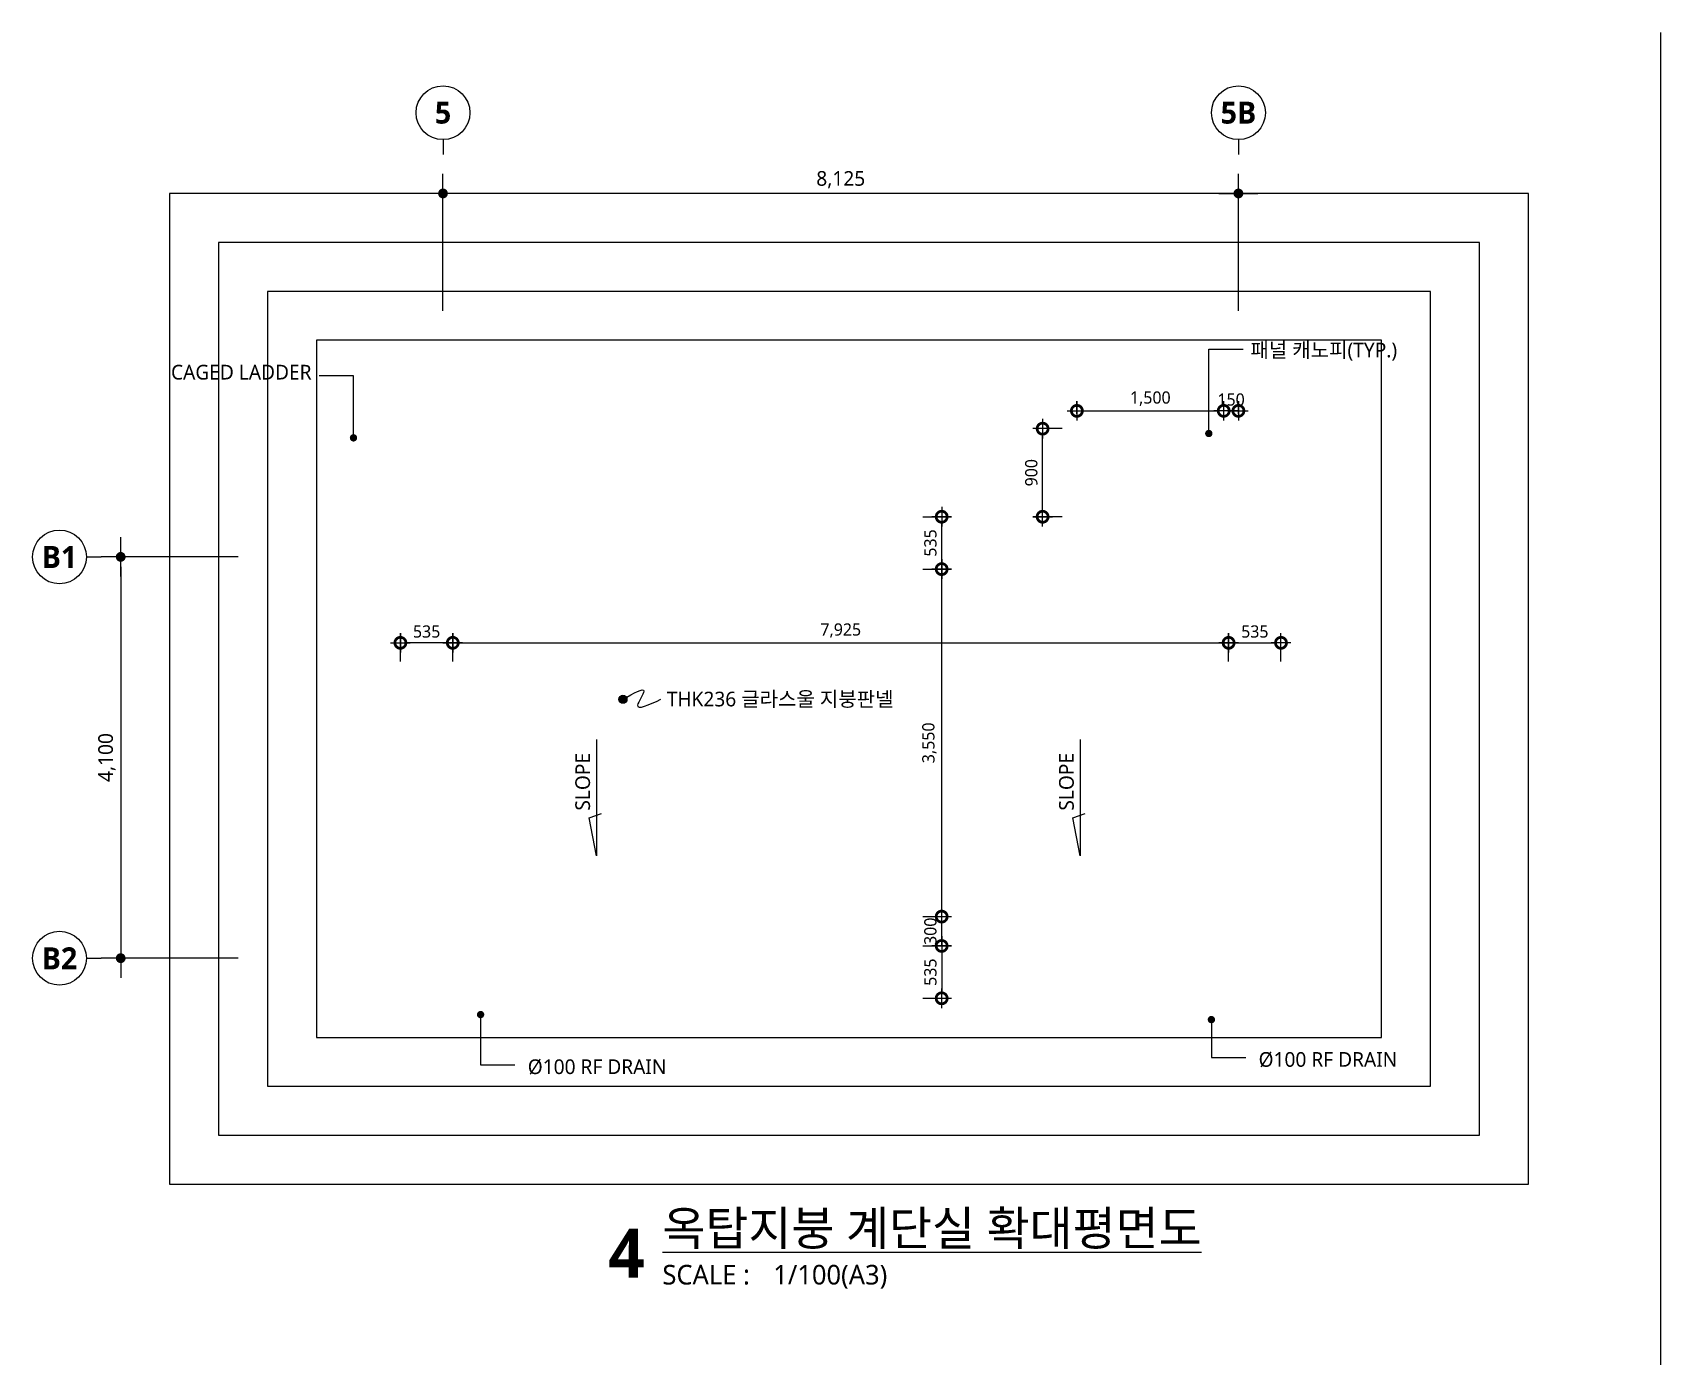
# Model space of a CAD drawing. Header units: millimetres. Extents: x 2325 to 124624, y 1250 to 28650.
# Drawn here: x 2872 to 19500, y 15124 to 28650 of the extents above; entities that cross this region are included whole.
import ezdxf
from ezdxf.enums import TextEntityAlignment as Align

# ---------------------------------------------------------------- set-up
doc = ezdxf.new("R2010")
doc.units = ezdxf.units.MM
doc.header["$LTSCALE"] = 200
doc.header["$PDMODE"] = 3
doc.layers.get('Defpoints').update_dxf_attribs({"color": 137})
doc.layers.add('02Waste', color=171, linetype='Continuous', plot=False)
for name, color, linetype in [('DIM', 7, 'Continuous'), ('DIM-INT', 7, 'Continuous'), ('SYM', 6, 'Continuous'), ('SYM-BUB', 3, 'Continuous'), ('SYM-LEAD', 6, 'Continuous'), ('TEXT', 3, 'Continuous')]:
    doc.layers.add(name, color=color, linetype=linetype)
doc.styles.add('맑은고딕', font='malgun.ttf')
doc.styles.add('맑은고딕B', font='malgunbd.ttf')
doc.styles.add('스타일1', font='malgun.ttf')
doc.dimstyles.new('CJA-S-50', dxfattribs={"dimscale": 50, "dimtxt": 2.5, "dimasz": 1, "dimexe": 2, "dimexo": 3, "dimgap": 1, "dimtad": 1, "dimdec": 0, "dimzin": 1, "dimdsep": 46, "dimlunit": 6, "dimtxsty": '스타일1', "dimblk": 'GAUN-DOT', "dimcen": -2, "dimdle": 2, "dimclrd": 256, "dimclre": 256, "dimclrt": 3, "dimadec": 0, "dimazin": 0, "dimtfac": 1, "dimtdec": 0, "dimtix": 1, "dimtmove": 2, "dimatfit": 3, "dimldrblk": 'DOTSMALL', "dimfxl": 1, "dimtolj": 1, "dimtzin": 1, "dimarcsym": 0})
doc.dimstyles.new('DIM-QD 1', dxfattribs={"dimscale": 100, "dimtxt": 3, "dimasz": 1.5, "dimexe": 1, "dimexo": 0, "dimgap": 1, "dimtad": 1, "dimdec": 3, "dimdsep": 46, "dimlunit": 6, "dimtxsty": '스타일1', "dimblk1": 'ARCHTICK', "dimblk2": 'DOT', "dimsah": 1, "dimcen": 0, "dimclrd": 256, "dimclre": 256, "dimclrt": 3, "dimazin": 2, "dimtfac": 1, "dimtdec": 3, "dimtix": 1, "dimtmove": 2, "dimatfit": 3, "dimldrblk": 'DOT', "dimfxl": 1, "dimtolj": 1, "dimtzin": 0, "dimarcsym": 0})
doc.dimstyles.new('GAUN-100', dxfattribs={"dimscale": 100, "dimtxt": 1.5, "dimasz": 1, "dimexe": 2, "dimexo": 3, "dimgap": 0.5, "dimtad": 1, "dimdec": 0, "dimzin": 1, "dimdsep": 46, "dimlunit": 6, "dimtxsty": '맑은고딕', "dimblk": 'CJDOT', "dimcen": 0.09, "dimdle": 1, "dimclrd": 256, "dimclre": 256, "dimclrt": 3, "dimadec": 0, "dimazin": 0, "dimtfac": 1, "dimtdec": 0, "dimtix": 1, "dimtmove": 2, "dimatfit": 3, "dimldrblk": 'CJDOT', "dimfxl": 1, "dimtolj": 1, "dimtzin": 1, "dimarcsym": 0})

# ---------------------------------------------------------------- blocks, each defined once
blk = doc.blocks.new('dwgtitle')
at = {"layer": 'SYM', "color": 3, "style": '스타일1'}
blk.add_text('SCALE :', height=4, dxfattribs=at).set_placement((12.25, -1.4))
for tag, p, height in [('%%UTITLE', (12.25, 6.59), 7), ('1/100', (34.89, -1.4), 4)]:
    blk.add_attdef(tag, p, '', height=height, dxfattribs=at)
at = {"layer": 'SYM', "color": 6, "style": '맑은고딕B'}
blk.add_attdef('A', text='', height=10, dxfattribs=at).set_placement((4.89, 5), align=Align.MIDDLE)
blk = doc.blocks.new('CJDOT')
blk.add_line((-2, 0), (2, 0))
at = {"const_width": 0.5}
blk.add_lwpolyline([(-0.25, 0, 1), (0.25, 0, 1)], format="xyb", close=True, dxfattribs=at)
blk = doc.blocks.new('*D114')
at = {"layer": 'Defpoints', "color": 0, "transparency": 16777216}
for p in [(7064, 27006), (7064, 25506), (15189, 25506)]:
    blk.add_point(p, dxfattribs=at)
at = {"layer": 'DIM', "lineweight": -2, "transparency": 16777216}
for p, q in [((7064, 25806), (7064, 27206)), ((15189, 25806), (15189, 27206)), ((15089, 27006), (7164, 27006))]:
    blk.add_line(p, q, dxfattribs=at)
at = {"layer": 'DIM', "lineweight": -2, "transparency": 16777216, "xscale": 100, "yscale": 100, "zscale": 100, "rotation": 180}
blk.add_blockref('CJDOT', (7064, 27006), dxfattribs=at)
at = {"layer": 'DIM', "lineweight": -2, "transparency": 16777216, "xscale": 100, "yscale": 100, "zscale": 100}
blk.add_blockref('CJDOT', (15189, 27006), dxfattribs=at)
at = {"layer": 'DIM', "color": 3, "transparency": 16777216, "insert": (11127, 27146), "char_height": 150, "attachment_point": 5, "style": '맑은고딕'}
blk.add_mtext('\\A1;8,125', dxfattribs=at)
blk = doc.blocks.new('_ARCHTICK')
at = {"color": 0, "linetype": 'ByBlock', "const_width": 0.15}
blk.add_lwpolyline([(-0.5, -0.5), (0.5, 0.5)], dxfattribs=at)
blk = doc.blocks.new('_DOT')
at = {"color": 0, "linetype": 'ByBlock'}
blk.add_line((-0.5, 0), (-1, 0), dxfattribs=at)
at = {"color": 0, "linetype": 'ByBlock', "const_width": 0.5}
blk.add_lwpolyline([(-0.25, 0, 1), (0.25, 0, 1)], format="xyb", close=True, dxfattribs=at)
blk = doc.blocks.new('GAUN-DOT')
at = {"linetype": 'ByBlock'}
for p, q in [((2, 0), (-2, 0)), ((0, -2), (0, 2))]:
    blk.add_line(p, q, dxfattribs=at)
at = {"const_width": 2.25}
blk.add_lwpolyline([(0, 0.28125, 1), (0, -0.28125, 1)], format="xyb", close=True, dxfattribs=at)
blk = doc.blocks.new('*D115')
at = {"layer": 'Defpoints', "color": 0, "transparency": 16777216}
for p in [(13189, 24603), (13539, 24603), (13539, 23703)]:
    blk.add_point(p, dxfattribs=at)
at = {"layer": 'DIM-INT', "lineweight": -2, "transparency": 16777216}
for p, q in [((13389, 24603), (13089, 24603)), ((13189, 23753), (13189, 24553)), ((13389, 23703), (13089, 23703))]:
    blk.add_line(p, q, dxfattribs=at)
at = {"layer": 'DIM-INT', "lineweight": -2, "transparency": 16777216, "xscale": 50, "yscale": 50, "zscale": 50}
for p, rotation in [((13189, 24603), 90), ((13189, 23703), 270)]:
    blk.add_blockref('GAUN-DOT', p, dxfattribs=dict(at, rotation=rotation))
at = {"layer": 'DIM-INT', "color": 3, "transparency": 16777216, "insert": (13074, 24153), "char_height": 125, "attachment_point": 5, "rotation": 90, "style": '스타일1'}
blk.add_mtext('\\A1;900', dxfattribs=at)
blk = doc.blocks.new('_DotSmall')
at = {"color": 0, "linetype": 'ByBlock', "const_width": 0.5}
blk.add_lwpolyline([(-0.0625, 0, 1), (0.0625, 0, 1)], format="xyb", close=True, dxfattribs=at)
blk = doc.blocks.new('*D116')
at = {"layer": 'Defpoints', "color": 0, "transparency": 16777216}
for p in [(15039, 24785), (13539, 24603), (15039, 24603)]:
    blk.add_point(p, dxfattribs=at)
at = {"layer": 'DIM-INT', "lineweight": -2, "transparency": 16777216}
for p, q in [((13539, 24753), (13539, 24885)), ((13589, 24785), (14989, 24785)), ((15039, 24753), (15039, 24885))]:
    blk.add_line(p, q, dxfattribs=at)
at = {"layer": 'DIM-INT', "lineweight": -2, "transparency": 16777216, "xscale": 50, "yscale": 50, "zscale": 50, "rotation": 180}
blk.add_blockref('GAUN-DOT', (13539, 24785), dxfattribs=at)
at = {"layer": 'DIM-INT', "lineweight": -2, "transparency": 16777216, "xscale": 50, "yscale": 50, "zscale": 50}
blk.add_blockref('GAUN-DOT', (15039, 24785), dxfattribs=at)
at = {"layer": 'DIM-INT', "color": 3, "transparency": 16777216, "insert": (14289, 24910), "char_height": 125, "attachment_point": 5, "style": '스타일1'}
blk.add_mtext('\\A1;1,500', dxfattribs=at)
blk = doc.blocks.new('*D117')
at = {"layer": 'Defpoints', "color": 0, "transparency": 16777216}
for p in [(15039, 24785), (15039, 24603), (15189, 24603)]:
    blk.add_point(p, dxfattribs=at)
at = {"layer": 'DIM-INT', "lineweight": -2, "transparency": 16777216}
for p, q in [((14989, 24785), (14939, 24785)), ((15039, 24753), (15039, 24885)), ((15189, 24785), (15039, 24785)), ((15189, 24753), (15189, 24885)), ((15239, 24785), (15289, 24785))]:
    blk.add_line(p, q, dxfattribs=at)
at = {"layer": 'DIM-INT', "lineweight": -2, "transparency": 16777216, "xscale": 50, "yscale": 50, "zscale": 50}
blk.add_blockref('GAUN-DOT', (15039, 24785), dxfattribs=at)
at = {"layer": 'DIM-INT', "lineweight": -2, "transparency": 16777216, "xscale": 50, "yscale": 50, "zscale": 50, "rotation": 180}
blk.add_blockref('GAUN-DOT', (15189, 24785), dxfattribs=at)
at = {"layer": 'DIM-INT', "color": 3, "transparency": 16777216, "insert": (15114, 24900), "char_height": 125, "attachment_point": 5, "style": '스타일1'}
blk.add_mtext('\\A1;150', dxfattribs=at)
blk = doc.blocks.new('NEW_BUB')
at = {"layer": 'SYM-BUB', "color": 6}
blk.add_line((0, 3), (0, 0), dxfattribs=at)
blk.add_circle((0, 8.5), 5.5, dxfattribs=at)
at = {"layer": 'SYM-BUB', "color": 3, "style": '맑은고딕B'}
blk.add_attdef('X', text='', height=4.5, dxfattribs=at).set_placement((0, 8.5), align=Align.MIDDLE)
blk = doc.blocks.new('*D109')
at = {"layer": 'Defpoints', "color": 0, "transparency": 16777216}
for p in [(5272, 23293), (3772, 19193), (5272, 19193)]:
    blk.add_point(p, dxfattribs=at)
at = {"layer": 'DIM', "lineweight": -2, "transparency": 16777216}
for p, q in [((4972, 23293), (3572, 23293)), ((3772, 23193), (3772, 19293)), ((4972, 19193), (3572, 19193))]:
    blk.add_line(p, q, dxfattribs=at)
at = {"layer": 'DIM', "lineweight": -2, "transparency": 16777216, "xscale": 100, "yscale": 100, "zscale": 100}
for p, rotation in [((3772, 23293), 90), ((3772, 19193), 270)]:
    blk.add_blockref('CJDOT', p, dxfattribs=dict(at, rotation=rotation))
at = {"layer": 'DIM', "color": 3, "transparency": 16777216, "insert": (3631, 21243), "char_height": 150, "attachment_point": 5, "rotation": 90, "style": '맑은고딕'}
blk.add_mtext('\\A1;4,100', dxfattribs=at)
blk = doc.blocks.new('*D110')
at = {"layer": 'Defpoints', "color": 0, "transparency": 16777216}
for p in [(11816, 23168), (12158, 23168), (11816, 19618)]:
    blk.add_point(p, dxfattribs=at)
at = {"layer": 'DIM-INT', "lineweight": -2, "transparency": 16777216}
for p, q in [((11966, 23168), (12258, 23168)), ((12158, 19668), (12158, 23118)), ((11966, 19618), (12258, 19618))]:
    blk.add_line(p, q, dxfattribs=at)
at = {"layer": 'DIM-INT', "lineweight": -2, "transparency": 16777216, "xscale": 50, "yscale": 50, "zscale": 50}
for p, rotation in [((12158, 23168), 90), ((12158, 19618), 270)]:
    blk.add_blockref('GAUN-DOT', p, dxfattribs=dict(at, rotation=rotation))
at = {"layer": 'DIM-INT', "color": 3, "transparency": 16777216, "insert": (12033, 21393), "char_height": 125, "attachment_point": 5, "rotation": 90, "style": '스타일1'}
blk.add_mtext('\\A1;3,550', dxfattribs=at)
blk = doc.blocks.new('*D111')
at = {"layer": 'Defpoints', "color": 0, "transparency": 16777216}
for p in [(11816, 23703), (12158, 23703), (11816, 23168)]:
    blk.add_point(p, dxfattribs=at)
at = {"layer": 'DIM-INT', "lineweight": -2, "transparency": 16777216}
for p, q in [((11966, 23703), (12258, 23703)), ((12158, 23218), (12158, 23653)), ((11966, 23168), (12258, 23168))]:
    blk.add_line(p, q, dxfattribs=at)
at = {"layer": 'DIM-INT', "lineweight": -2, "transparency": 16777216, "xscale": 50, "yscale": 50, "zscale": 50}
for p, rotation in [((12158, 23703), 90), ((12158, 23168), 270)]:
    blk.add_blockref('GAUN-DOT', p, dxfattribs=dict(at, rotation=rotation))
at = {"layer": 'DIM-INT', "color": 3, "transparency": 16777216, "insert": (12043, 23435), "char_height": 125, "attachment_point": 5, "rotation": 90, "style": '스타일1'}
blk.add_mtext('\\A1;535', dxfattribs=at)
blk = doc.blocks.new('*D112')
at = {"layer": 'Defpoints', "color": 0, "transparency": 16777216}
for p in [(6629, 22415), (6629, 22074), (7164, 22074)]:
    blk.add_point(p, dxfattribs=at)
at = {"layer": 'DIM-INT', "lineweight": -2, "transparency": 16777216}
for p, q in [((6629, 22224), (6629, 22515)), ((7164, 22224), (7164, 22515)), ((7114, 22415), (6679, 22415))]:
    blk.add_line(p, q, dxfattribs=at)
at = {"layer": 'DIM-INT', "lineweight": -2, "transparency": 16777216, "xscale": 50, "yscale": 50, "zscale": 50, "rotation": 180}
blk.add_blockref('GAUN-DOT', (6629, 22415), dxfattribs=at)
at = {"layer": 'DIM-INT', "lineweight": -2, "transparency": 16777216, "xscale": 50, "yscale": 50, "zscale": 50}
blk.add_blockref('GAUN-DOT', (7164, 22415), dxfattribs=at)
at = {"layer": 'DIM-INT', "color": 3, "transparency": 16777216, "insert": (6897, 22530), "char_height": 125, "attachment_point": 5, "style": '스타일1'}
blk.add_mtext('\\A1;535', dxfattribs=at)
blk = doc.blocks.new('*D113')
at = {"layer": 'Defpoints', "color": 0, "transparency": 16777216}
for p in [(11816, 19318), (11816, 18783), (12158, 18783)]:
    blk.add_point(p, dxfattribs=at)
at = {"layer": 'DIM-INT', "lineweight": -2, "transparency": 16777216}
for p, q in [((11966, 19318), (12258, 19318)), ((12158, 19268), (12158, 18833)), ((11966, 18783), (12258, 18783))]:
    blk.add_line(p, q, dxfattribs=at)
at = {"layer": 'DIM-INT', "lineweight": -2, "transparency": 16777216, "xscale": 50, "yscale": 50, "zscale": 50}
for p, rotation in [((12158, 19318), 90), ((12158, 18783), 270)]:
    blk.add_blockref('GAUN-DOT', p, dxfattribs=dict(at, rotation=rotation))
at = {"layer": 'DIM-INT', "color": 3, "transparency": 16777216, "insert": (12043, 19050), "char_height": 125, "attachment_point": 5, "rotation": 90, "style": '스타일1'}
blk.add_mtext('\\A1;535', dxfattribs=at)
blk = doc.blocks.new('*D107')
at = {"layer": 'Defpoints', "color": 0, "transparency": 16777216}
for p in [(15624, 22415), (15089, 22074), (15624, 22074)]:
    blk.add_point(p, dxfattribs=at)
at = {"layer": 'DIM-INT', "lineweight": -2, "transparency": 16777216}
for p, q in [((15089, 22224), (15089, 22515)), ((15624, 22224), (15624, 22515)), ((15139, 22415), (15574, 22415))]:
    blk.add_line(p, q, dxfattribs=at)
at = {"layer": 'DIM-INT', "lineweight": -2, "transparency": 16777216, "xscale": 50, "yscale": 50, "zscale": 50, "rotation": 180}
blk.add_blockref('GAUN-DOT', (15089, 22415), dxfattribs=at)
at = {"layer": 'DIM-INT', "lineweight": -2, "transparency": 16777216, "xscale": 50, "yscale": 50, "zscale": 50}
blk.add_blockref('GAUN-DOT', (15624, 22415), dxfattribs=at)
at = {"layer": 'DIM-INT', "color": 3, "transparency": 16777216, "insert": (15357, 22530), "char_height": 125, "attachment_point": 5, "style": '스타일1'}
blk.add_mtext('\\A1;535', dxfattribs=at)
blk = doc.blocks.new('*D108')
at = {"layer": 'Defpoints', "color": 0, "transparency": 16777216}
for p in [(15089, 22415), (7164, 22074), (15089, 22074)]:
    blk.add_point(p, dxfattribs=at)
at = {"layer": 'DIM-INT', "lineweight": -2, "transparency": 16777216}
for p, q in [((7164, 22224), (7164, 22515)), ((15089, 22224), (15089, 22515)), ((7214, 22415), (15039, 22415))]:
    blk.add_line(p, q, dxfattribs=at)
at = {"layer": 'DIM-INT', "lineweight": -2, "transparency": 16777216, "xscale": 50, "yscale": 50, "zscale": 50, "rotation": 180}
blk.add_blockref('GAUN-DOT', (7164, 22415), dxfattribs=at)
at = {"layer": 'DIM-INT', "lineweight": -2, "transparency": 16777216, "xscale": 50, "yscale": 50, "zscale": 50}
blk.add_blockref('GAUN-DOT', (15089, 22415), dxfattribs=at)
at = {"layer": 'DIM-INT', "color": 3, "transparency": 16777216, "insert": (11127, 22540), "char_height": 125, "attachment_point": 5, "style": '스타일1'}
blk.add_mtext('\\A1;7,925', dxfattribs=at)
blk = doc.blocks.new('SLOPE1')
at = {"layer": 'SYM', "color": 6}
blk.add_lwpolyline([(2.53, 0), (-21.25, 0), (-13.49, 1.5), (-12.55, -1)], dxfattribs=at)
at = {"layer": 'SYM', "color": 3, "style": '스타일1'}
blk.add_attdef('SLOPE:1/100', (-11.99, 1.33), '', height=3, dxfattribs=at)
blk = doc.blocks.new('지시선')
at = {"layer": 'SYM-LEAD'}
h = blk.add_hatch(color=6, dxfattribs=at)
edge = h.paths.add_edge_path()
edge.add_arc((0, 0), 24.6, 0, 360)
at = {"layer": 'SYM-LEAD', "color": 6}
blk.add_circle((0, 0), 24.6, dxfattribs=at)
blk.add_spline([(0, 0), (127.5, 49.3), (89.8, -35.9), (231.6, 0)], degree=3, dxfattribs=at)
blk = doc.blocks.new('*D121')
at = {"layer": 'Defpoints', "color": 0, "transparency": 16777216}
for p in [(11816, 19618), (12158, 19618), (11816, 19318)]:
    blk.add_point(p, dxfattribs=at)
at = {"layer": 'DIM-INT', "lineweight": -2, "transparency": 16777216}
for p, q in [((12158, 19668), (12158, 19718)), ((11966, 19618), (12258, 19618)), ((12158, 19318), (12158, 19618)), ((11966, 19318), (12258, 19318)), ((12158, 19268), (12158, 19218))]:
    blk.add_line(p, q, dxfattribs=at)
at = {"layer": 'DIM-INT', "lineweight": -2, "transparency": 16777216, "xscale": 50, "yscale": 50, "zscale": 50}
for p, rotation in [((12158, 19618), 270), ((12158, 19318), 90)]:
    blk.add_blockref('GAUN-DOT', p, dxfattribs=dict(at, rotation=rotation))
at = {"layer": 'DIM-INT', "color": 3, "transparency": 16777216, "insert": (12043, 19468), "char_height": 125, "attachment_point": 5, "rotation": 90, "style": '스타일1'}
blk.add_mtext('\\A1;300', dxfattribs=at)

msp = doc.modelspace()

# ---------------------------------------------------------------- linework, layer by layer
at = {"layer": '02Waste'}
msp.add_line((19500, 28650), (19500, 1250), dxfattribs=at)
for points in [[(4271.5, 16884.1), (18151.7, 16884.1), (18151.7, 27005.7), (4271.5, 27005.7)], [(4771.5, 17384.1), (17651.7, 17384.1), (17651.7, 26505.7), (4771.5, 26505.7)], [(5271.5, 17884.1), (17151.7, 17884.1), (17151.7, 26005.7), (5271.5, 26005.7)], [(5771.5, 18384.1), (16651.7, 18384.1), (16651.7, 25505.7), (5771.5, 25505.7)]]:
    msp.add_lwpolyline(points, close=True, dxfattribs=at)

# ---------------------------------------------------------------- block references
at = {"layer": 'SYM', "xscale": 50.00000000004174, "yscale": 50.00000000004174, "zscale": 50.00000000004174, "rotation": 90}
for p in [(8632.2, 21300.2), (13573.6, 21300.2)]:
    msp.add_blockref('SLOPE1', p, dxfattribs=at).add_auto_attribs({'SLOPE:1/100': 'SLOPE'})
at = {"layer": 'SYM', "xscale": 50.00000000004174, "yscale": 50.00000000004174, "zscale": 50.00000000004174}
msp.add_blockref('dwgtitle', (8693.1, 15929.3), dxfattribs=at).add_auto_attribs({'%%UTITLE': '%%u옥탑지붕 계단실 확대평면도', '1/100': '1/100(A3)', 'A': '4'})
at = {"layer": 'SYM-BUB', "xscale": 50.00000000004174, "yscale": 50.00000000004174, "zscale": 50.00000000004174}
for p, values in [((7064.2, 27405.7), {'X': '5'}), ((15189.2, 27405.7), {'X': '5B'})]:
    msp.add_blockref('NEW_BUB', p, dxfattribs=at).add_auto_attribs(values)
at = {"layer": 'SYM-BUB'}
ref = msp.add_blockref('NEW_BUB', (3571.5, 23292.5), dxfattribs=dict(at, xscale=50.00000000004174, yscale=50.00000000004174, zscale=50.00000000004174, rotation=90))
ref.add_attrib('X', 'B1', dxfattribs={"color": 3, "height": 225, "style": '맑은고딕B'}).set_placement((3146.5, 23292.5), align=Align.MIDDLE)
ref = msp.add_blockref('NEW_BUB', (3571.5, 19192.5), dxfattribs=dict(at, xscale=50.00000000004174, yscale=50.00000000004174, zscale=50.00000000004174, rotation=90))
ref.add_attrib('X', 'B2', dxfattribs={"color": 3, "height": 225, "style": '맑은고딕B'}).set_placement((3146.5, 19192.5), align=Align.MIDDLE)
at = {"layer": 'SYM-LEAD', "xscale": 1.66666666668746, "yscale": 1.66666666668746, "zscale": 1.66666666668746}
msp.add_blockref('지시선', (8902.6, 21837.8), dxfattribs=at)

# ---------------------------------------------------------------- texts
at = {"layer": 'TEXT', "color": 3, "style": '스타일1'}
for s, p in [('패널 캐노피(TYP.)', (15311.6, 25331.7)), ('CAGED LADDER', (4285.8, 25105.2)), ('THK236 글라스울 지붕판넬', (9349.7, 21765.6)), ('%%C100 RF DRAIN', (7930.2, 18009.1)), ('%%C100 RF DRAIN', (15395.4, 18083.4))]:
    msp.add_text(s, height=150, dxfattribs=at).set_placement(p)

# ---------------------------------------------------------------- dimensions: what is measured, and where the dimension line sits
at = {"layer": 'DIM'}
dim = msp.add_linear_dim(base=(7064.2, 27005.7), p1=(15189.2, 25505.7), p2=(7064.2, 25505.7), dimstyle='GAUN-100', dxfattribs=at)
dim.commit()
dim.dimension.update_dxf_attribs({"geometry": '*D114', "text_midpoint": (11126.7, 27146.2)})
dim = msp.add_linear_dim(base=(3771.5, 19192.5), p1=(5271.5, 23292.5), p2=(5271.5, 19192.5), angle=90, dimstyle='GAUN-100', dxfattribs=at)
dim.commit()
dim.dimension.update_dxf_attribs({"geometry": '*D109', "text_midpoint": (3631, 21242.5)})
at = {"layer": 'DIM-INT'}
for base, p1, p2, picture, middle in [((15039.2, 24784.6), (13539.2, 24602.5), (15039.2, 24602.5), '*D116', (14289.2, 24910)), ((6629.2, 22415.2), (7164.2, 22074), (6629.2, 22074), '*D112', (6896.7, 22529.8))]:
    dim = msp.add_linear_dim(base=base, p1=p1, p2=p2, dimstyle='CJA-S-50', dxfattribs=at)
    dim.commit()
    dim.dimension.update_dxf_attribs({"geometry": picture, "text_midpoint": middle})
for base, p1, p2, angle, picture, middle in [((15039.2, 24784.6), (15189.2, 24602.5), (15039.2, 24602.5), 180, '*D117', (15114.2, 24899.5)), ((13188.9, 24602.5), (13539.2, 23702.5), (13539.2, 24602.5), 90, '*D115', (13074.4, 24152.5)), ((12157.7, 23702.5), (11816.5, 23167.5), (11816.5, 23702.5), 270, '*D111', (12043.2, 23435)), ((12157.7, 23167.5), (11816.5, 19617.5), (11816.5, 23167.5), 270, '*D110', (12032.7, 21392.5)), ((15089.2, 22415.2), (7164.2, 22074), (15089.2, 22074), 180, '*D108', (11126.7, 22540.3)), ((15624.2, 22415.2), (15089.2, 22074), (15624.2, 22074), 180, '*D107', (15356.7, 22529.8)), ((12157.7, 19617.5), (11816.5, 19317.5), (11816.5, 19617.5), 270, '*D121', (12043.2, 19467.5)), ((12157.7, 18782.5), (11816.5, 19317.5), (11816.5, 18782.5), 90, '*D113', (12043.2, 19050))]:
    dim = msp.add_linear_dim(base=base, p1=p1, p2=p2, angle=angle, dimstyle='CJA-S-50', dxfattribs=at)
    dim.commit()
    dim.dimension.update_dxf_attribs({"geometry": picture, "text_midpoint": middle})

# ---------------------------------------------------------------- leaders
at = {"layer": 'SYM-LEAD'}
for points in [[(14886.6, 24554.1), (14886.6, 25413.5), (15236.6, 25413.5)], [(6149.8, 24509.1), (6149.8, 25142.9), (5799.8, 25142.9)], [(7448.1, 18616.7), (7448.1, 18103.1), (7798.1, 18103.1)], [(14913.3, 18565.4), (14913.3, 18177.4), (15263.3, 18177.4)]]:
    msp.add_leader(points, dimstyle='DIM-QD 1', override={"dimscale": 50, "dimasz": 1.5, "dimtad": 0, "dimclrd": 6, "dimldrblk": 'DOT'}, dxfattribs=at)

doc.saveas('drawing.dxf')
